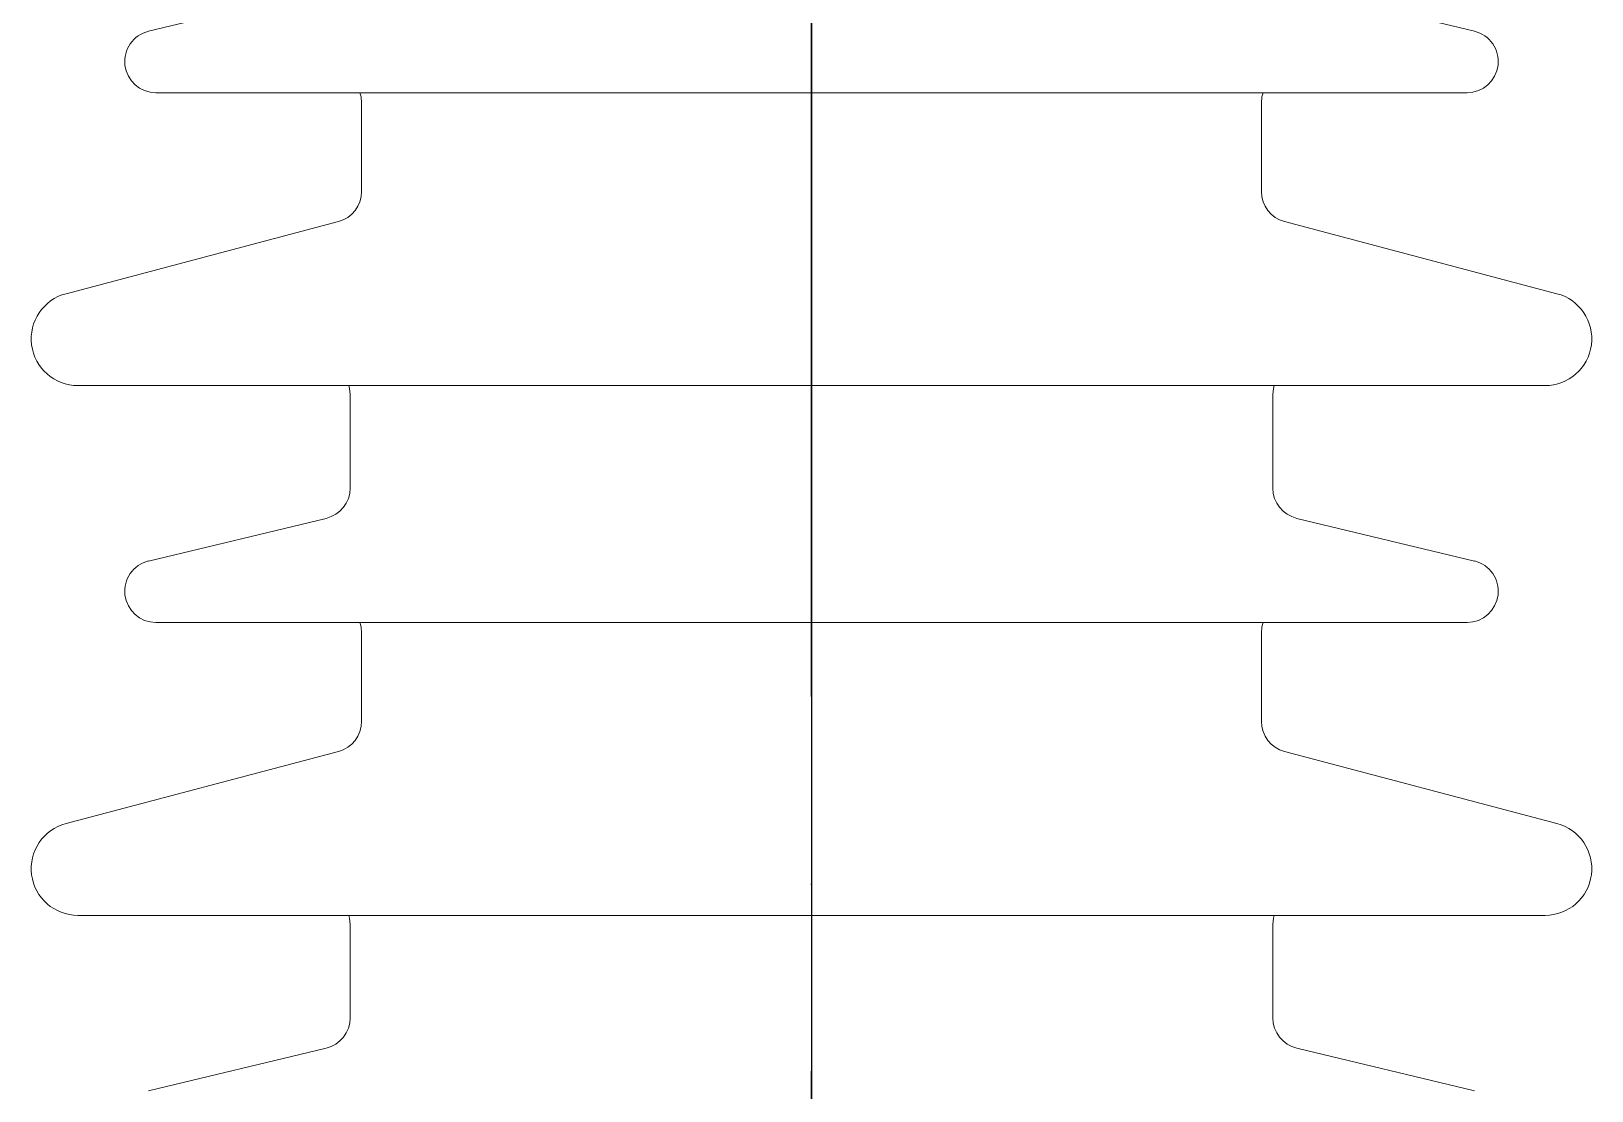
# Model space of a CAD drawing. Header units: millimetres. Extents: x 51507 to 66627, y -17810 to -7118.
# Drawn here: x 57142.2 to 57392.6, y -9044.7 to -8874.7 of the extents above; entities that cross this region are included whole.
import ezdxf

# ---------------------------------------------------------------- set-up
doc = ezdxf.new("R2010")
doc.units = ezdxf.units.MM
doc.header["$LTSCALE"] = 10
doc.linetypes.add('ACAD_ISO04W100', pattern=[30, 24, -3, 0, -3])
doc.layers.get('0').update_dxf_attribs({"color": 1, "linetype": 'ACAD_ISO04W100', "lineweight": 25})
doc.layers.get('Defpoints').update_dxf_attribs({"lineweight": 25})
doc.layers.add('粗实线', color=4, linetype='Continuous', lineweight=18)

msp = doc.modelspace()

# ---------------------------------------------------------------- linework, layer by layer
msp.add_line((57267.409, -10782.112), (57267.409, -8326.656))
at = {"layer": 'Defpoints'}
msp.add_line((57267.409, -7118.116), (57267.409, -17810.116), dxfattribs=at)
at = {"layer": '粗实线'}
for p, q in [((57189.568, -8867.905), (57161.073, -8874.75)), ((57373.744, -8874.75), (57345.25, -8867.905)), ((57162.241, -8884.611), (57372.576, -8884.611)), ((57195.241, -8886.269), (57195.241, -8900.473)), ((57339.576, -8900.473), (57339.576, -8886.269)), ((57191.519, -8905.307), (57147.824, -8916.861)), ((57386.994, -8916.861), (57343.298, -8905.307)), ((57149.741, -8931.611), (57385.076, -8931.611)), ((57193.4, -8933.043), (57193.4, -8948.043)), ((57341.418, -8948.043), (57341.418, -8933.043)), ((57189.568, -8952.905), (57161.073, -8959.75)), ((57373.744, -8959.75), (57345.25, -8952.905)), ((57162.241, -8969.611), (57372.576, -8969.611)), ((57195.241, -8971.269), (57195.241, -8985.473)), ((57339.576, -8985.473), (57339.576, -8971.269)), ((57191.519, -8990.307), (57147.824, -9001.861)), ((57386.994, -9001.861), (57343.298, -8990.307)), ((57149.741, -9016.611), (57385.076, -9016.611)), ((57193.4, -9018.043), (57193.4, -9033.043)), ((57341.418, -9033.043), (57341.418, -9018.043)), ((57189.568, -9037.905), (57161.073, -9044.75)), ((57373.744, -9044.75), (57345.25, -9037.905))]:
    msp.add_line(p, q, dxfattribs=at)
for points in [[(57194.959, -8884.611), (57195.145, -8885.293), (57195.241, -8886.269)], [(57339.576, -8886.269), (57339.673, -8885.293), (57339.859, -8884.611)], [(57193.19, -8931.611), (57193.304, -8932.068), (57193.4, -8933.043)], [(57341.418, -8933.043), (57341.514, -8932.068), (57341.627, -8931.611)], [(57194.959, -8969.611), (57195.145, -8970.293), (57195.241, -8971.269)], [(57339.576, -8971.269), (57339.673, -8970.293), (57339.859, -8969.611)], [(57193.19, -9016.611), (57193.304, -9017.068), (57193.4, -9018.043)], [(57341.418, -9018.043), (57341.514, -9017.068), (57341.627, -9016.611)]]:
    msp.add_lwpolyline(points, dxfattribs=at)
for centre, radius, start, end in [((57162.241, -8879.611), 5, 103.50795, 270), ((57372.576, -8879.611), 5, 270, 76.49205), ((57190.241, -8900.473), 5, 284.81144, 0), ((57344.576, -8900.473), 5, 180, 255.18856), ((57149.741, -8924.111), 7.5, 104.81144, 270), ((57385.076, -8924.111), 7.5, 270, 75.18856), ((57188.4, -8948.043), 5, 283.50795, 0), ((57346.418, -8948.043), 5, 180, 256.49205), ((57162.241, -8964.611), 5, 103.50795, 270), ((57372.576, -8964.611), 5, 270, 76.49205), ((57190.241, -8985.473), 5, 284.81144, 360), ((57344.576, -8985.473), 5, 180, 255.18856), ((57149.741, -9009.111), 7.5, 104.81144, 270), ((57385.076, -9009.111), 7.5, 270, 75.18856), ((57188.4, -9033.043), 5, 283.50795, 360), ((57346.418, -9033.043), 5, 180, 256.49205)]:
    msp.add_arc(centre, radius, start, end, dxfattribs=at)

doc.saveas('drawing.dxf')
